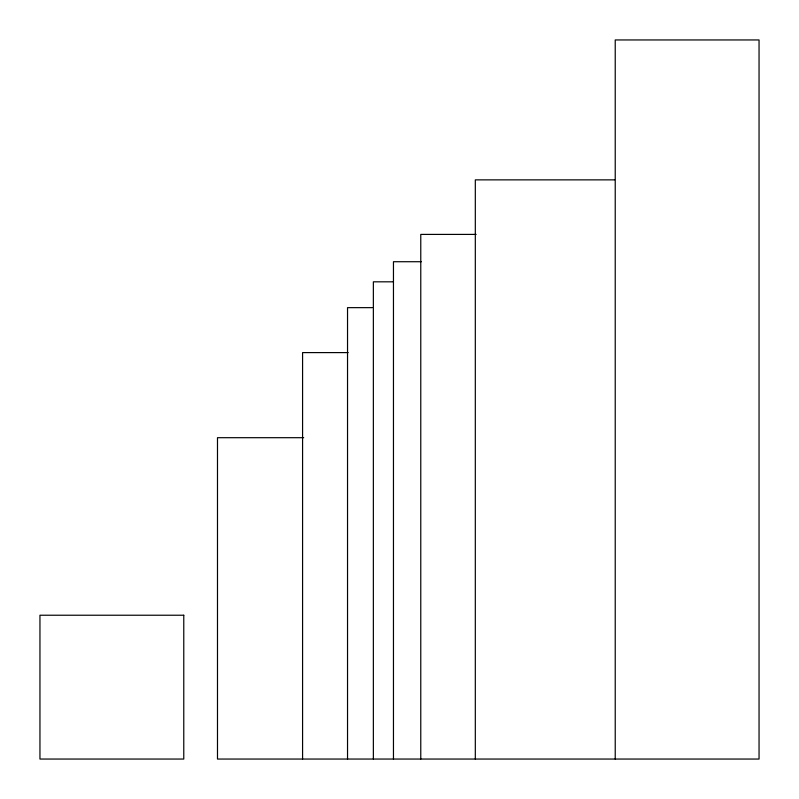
<?xml version="1.0" encoding="UTF-8"?>
<svg xmlns="http://www.w3.org/2000/svg" width="799" height="799" viewBox="0 0 799 799"><rect width="100%" height="100%" fill="white"/><g stroke="black" fill="none" stroke-linecap="round" stroke-linejoin="round"><path stroke-width="1.2" d="M614.601 179.865L475.315 179.865L475.315 759.05M476.154 234.407L420.773 234.407L420.773 759.05M421.273 261.722L393.458 261.722L393.458 759.05M393.258 281.817L373.363 281.817L373.363 759.05M372.354 307.645L347.535 307.645L347.535 759.05M348.174 352.599L302.581 352.599L302.581 759.05M303.67 437.692L217.488 437.692L217.488 759.05L759.05 759.05L759.05 39.95L615.23 39.95L615.23 759.05M183.77 615.23L39.95 615.23L39.95 759.05L183.77 759.05L183.77 615.23"/></g></svg>
